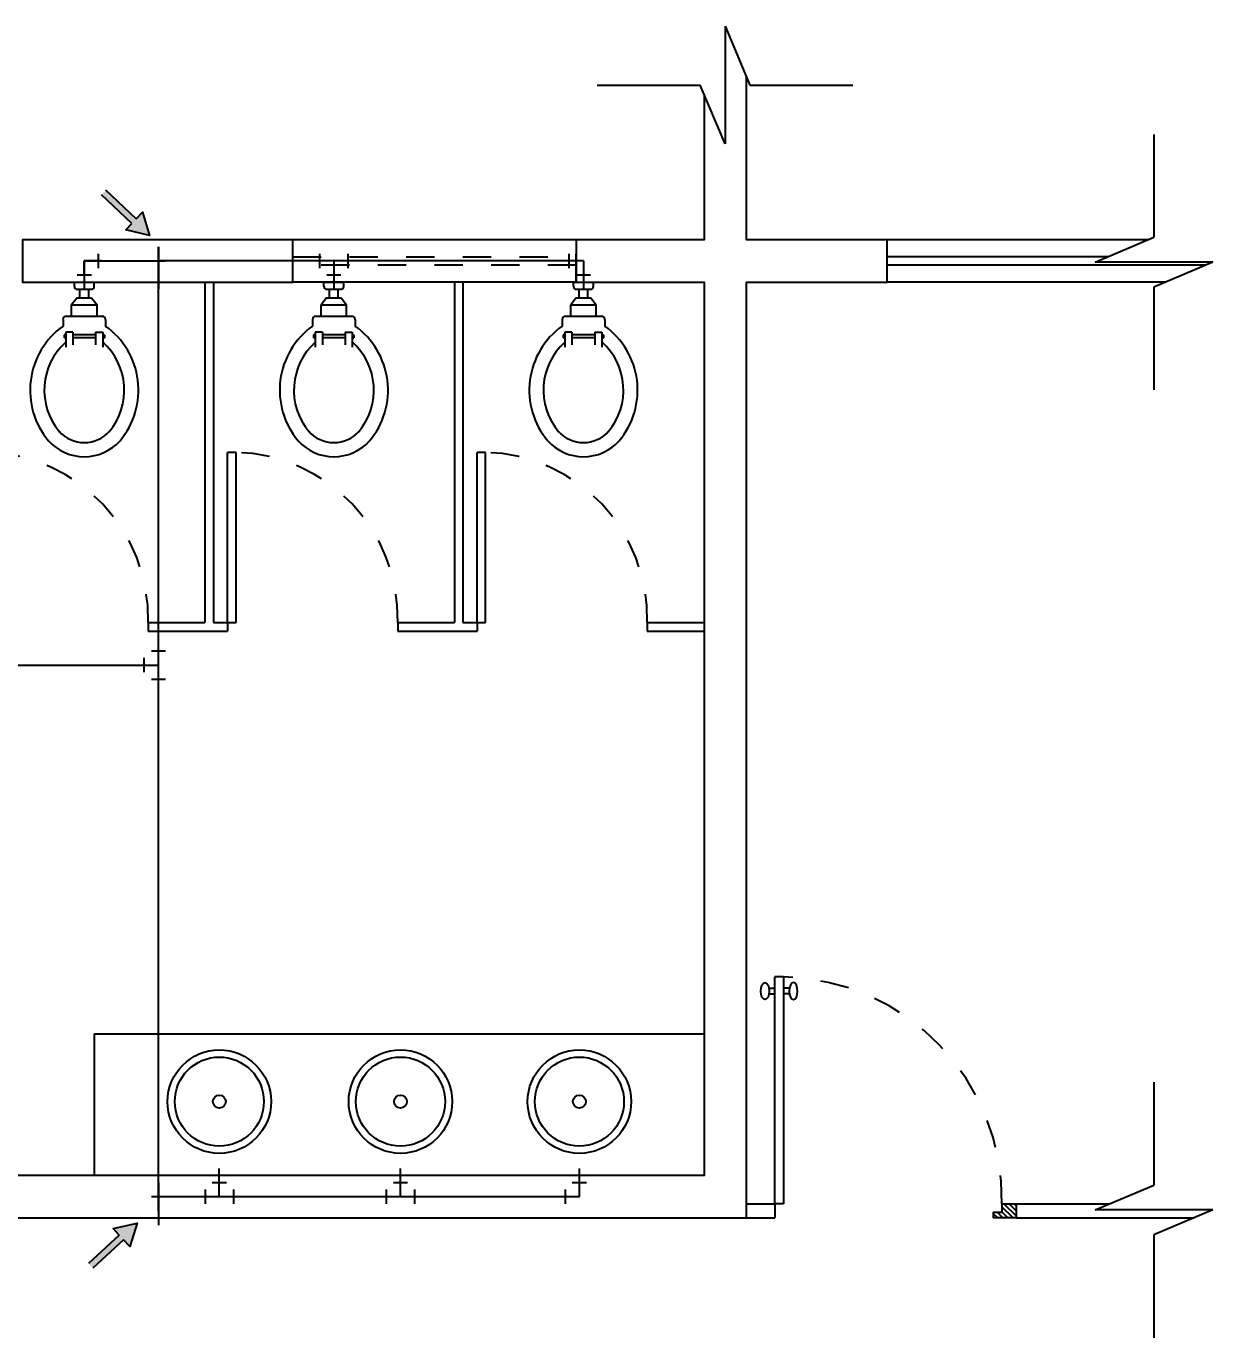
# Model space of a CAD drawing. Header units: millimetres. Extents: x 776 to 1595, y 411 to 1258.
# Drawn here: x 804.052 to 808.236, y 427.505 to 432.13 of the extents above; entities that cross this region are included whole.
import ezdxf

# ---------------------------------------------------------------- set-up
doc = ezdxf.new("R2010")
doc.units = ezdxf.units.MM
doc.linetypes.add('ACAD_ISO03W100', pattern=[30, 12, -18])
for name, color, linetype in [('can02', 2, 'Continuous'), ('CANOS ISO', 2, 'Continuous'), ('ESQUADRIAS', 2, 'Continuous'), ('Fios', 10, 'Continuous'), ('Janela', 2, 'Continuous'), ('pena 01', 1, 'Continuous'), ('pena01', 1, 'Continuous'), ('pena02', 2, 'Continuous'), ('texto hidro', 1, 'Continuous')]:
    doc.layers.add(name, color=color, linetype=linetype)
doc.styles.get("Standard").update_dxf_attribs({"font": 'ERASLGHT.TTF'})

msp = doc.modelspace()

# ---------------------------------------------------------------- hatches: boundary and pattern name
at = {"layer": 'pena02'}
h = msp.add_hatch(dxfattribs=at)
h.set_pattern_fill('LINE', color=0, scale=0.004, angle=45, style=0)
h.set_pattern_definition([(315, (-1211.356914, 2369.226339), (-0.00898025612, -0.00898025612), [])])
h.paths.add_polyline_path([(807.5421, 427.9773), (807.5421, 427.9273), (807.4621, 427.9273), (807.4621, 427.9473), (807.4921, 427.9473), (807.4921, 427.9773)])
at = {"layer": 'texto hidro'}
for points in [[(804.4031, 431.4116), (804.4251, 431.435), (804.3178, 431.5357), (804.3332, 431.5521), (804.4404, 431.4514), (804.4624, 431.4748), (804.4875, 431.3918)], [(804.4172, 427.8267), (804.3954, 427.8503), (804.2872, 427.7506), (804.272, 427.7671), (804.3802, 427.8669), (804.3584, 427.8905), (804.443, 427.9095)]]:
    msp.add_hatch(color=256, dxfattribs=at).paths.add_polyline_path(points)

# ---------------------------------------------------------------- linework, layer by layer
at = {"layer": 'can02', "color": 0}
for p, q in [((805.9919, 431.3773), (804.9919, 431.3773)), ((805.9919, 431.2273), (804.9919, 431.2273))]:
    msp.add_line(p, q, dxfattribs=at)
msp.add_lwpolyline([(806.4421, 431.8899), (806.4421, 431.3773), (805.9919, 431.3773), (805.9919, 431.2273), (806.4421, 431.2273), (806.4421, 429.4273), (806.4421, 428.0773), (802.6321, 428.0773), (802.6321, 428.1773), (802.4821, 428.1773), (802.4821, 427.9273), (806.5921, 427.9273), (806.5921, 431.2273), (807.0879, 431.2273), (807.0879, 431.3773), (806.5921, 431.3773), (806.5921, 431.9512)], dxfattribs=at)
msp.add_lwpolyline([(804.9919, 431.3773), (804.0387, 431.3773), (804.0387, 431.2273), (804.9919, 431.2273)], close=True, dxfattribs=at)
at = {"layer": 'CANOS ISO', "extrusion": (1, 0, 4.66294e-15)}
for p, q in [((804.3071, 431.2773, 0.35), (804.3071, 431.3273, 0.35)), ((805.0871, 431.2773, 0.35), (805.0871, 431.3273, 0.35)), ((805.1871, 431.2773, 0.35), (805.1871, 431.3273, 0.35)), ((805.9671, 431.2773, 0.35), (805.9671, 431.3273, 0.35))]:
    msp.add_line(p, q, dxfattribs=at)
at = {"layer": 'CANOS ISO', "extrusion": (-1, 0, -5.9952e-15)}
for p, q in [((804.5187, 431.3523, 2.55), (804.5187, 431.2523, 2.55)), ((804.5187, 431.3523, 2.35), (804.5187, 431.2523, 2.35)), ((804.5187, 431.3523, 2.35), (804.5187, 431.3023, 2.45)), ((804.5187, 431.3023, 2.45), (804.5187, 431.3523, 2.55)), ((804.5187, 431.3023, 2.45), (804.5187, 431.2523, 2.35)), ((804.5187, 431.2523, 2.55), (804.5187, 431.3023, 2.45)), ((804.5187, 431.3023, 2.45), (804.5187, 431.2023, 2.45)), ((804.5187, 431.3023, 3.15), (804.5187, 431.3023, 2.55)), ((804.5187, 431.2023, 2.4), (804.5187, 431.2023, 2.5)), ((804.5187, 428.0523, 2.55), (804.5187, 427.9523, 2.55)), ((804.5187, 428.0523, 2.35), (804.5187, 427.9523, 2.35)), ((804.5187, 428.0523, 2.35), (804.5187, 428.0023, 2.45)), ((804.5187, 428.0023, 2.45), (804.5187, 428.0523, 2.55)), ((804.5187, 428.0023, 2.45), (804.5187, 427.9523, 2.35)), ((804.5187, 427.9523, 2.55), (804.5187, 428.0023, 2.45)), ((804.5187, 428.0023, 2.45), (804.5187, 427.9023, 2.45)), ((804.5187, 428.0023, 3.15), (804.5187, 428.0023, 2.55)), ((804.5187, 427.9023, 2.4), (804.5187, 427.9023, 2.5))]:
    msp.add_line(p, q, dxfattribs=at)
at = {"layer": 'CANOS ISO', "extrusion": (1, 0, 1.9984e-15)}
for p, q in [((804.5187, 431.3273, 3.15), (804.5187, 431.2773, 3.15)), ((804.5187, 431.2523, 3.175), (804.5187, 431.2523, 3.225))]:
    msp.add_line(p, q, dxfattribs=at)
at = {"layer": 'CANOS ISO'}
for p, q in [((804.2571, 431.2516), (804.2571, 431.3023)), ((804.3182, 431.3023), (804.2571, 431.3023)), ((804.4937, 431.3023, 0.3), (804.5437, 431.3023, 0.3)), ((804.4937, 431.3023, 0.4), (804.5437, 431.3023, 0.4)), ((804.5437, 428.0023, 0.85), (804.4937, 428.0023, 0.85)), ((804.5437, 428.0023, 0.95), (804.4937, 428.0023, 0.95))]:
    msp.add_line(p, q, dxfattribs=at)
at = {"layer": 'CANOS ISO', "extrusion": (-1, 0, -4.21885e-15)}
for p, q in [((804.2571, 431.3023, 0.35), (804.5187, 431.3023, 0.35)), ((804.2571, 431.3023, 0.35), (804.2571, 431.2023, 0.35)), ((804.4687, 431.3023, 0.325), (804.4687, 431.3023, 0.375)), ((804.5187, 431.3023, 0.35), (804.5187, 431.3023, 2.35)), ((805.1371, 431.3023, 0.35), (804.5187, 431.3023, 0.35)), ((804.5187, 431.3023, 0.35), (804.5187, 431.3023)), ((804.5687, 431.3023, 0.325), (804.5687, 431.3023, 0.375)), ((806.0171, 431.3023, 0.35), (805.1371, 431.3023, 0.35)), ((805.1371, 431.3023, 0.35), (805.1371, 431.2023, 0.35)), ((805.1371, 431.3023, 0.35), (805.1371, 431.2023, 0.35)), ((806.0171, 431.3023, 0.35), (806.0171, 431.2023, 0.35)), ((806.0171, 431.3023, 0.35), (806.0171, 431.2023, 0.35)), ((804.5187, 429.8773, 3.2), (804.5187, 431.2523, 3.2)), ((800.5856, 429.8773, 3.2), (804.5187, 429.8773, 3.2)), ((804.5187, 428.0523, 3.2), (804.5187, 429.8773, 3.2)), ((804.7332, 428.0023, 0.9), (804.7332, 428.1023, 0.9)), ((805.3719, 428.0023, 0.9), (805.3719, 428.1023, 0.9)), ((805.3719, 428.0023, 0.9), (805.3719, 428.1023, 0.9)), ((806.0027, 428.0023, 0.9), (806.0027, 428.1023, 0.9)), ((806.0027, 428.0023, 0.9), (806.0027, 428.1023, 0.9)), ((804.5187, 428.0023), (804.5187, 428.0023, 2.35)), ((804.7332, 428.0023, 0.9), (804.5187, 428.0023, 0.9)), ((805.3719, 428.0023, 0.9), (804.7332, 428.0023, 0.9)), ((806.0027, 428.0023, 0.9), (805.3719, 428.0023, 0.9))]:
    msp.add_line(p, q, dxfattribs=at)
at = {"layer": 'CANOS ISO', "extrusion": (4.88498e-15, 0, -1)}
for p, q in [((804.2821, 431.2523, 0.35), (804.2321, 431.2523, 0.35)), ((805.1621, 431.2523, 0.35), (805.1121, 431.2523, 0.35)), ((806.0421, 431.2523, 0.35), (805.9921, 431.2523, 0.35)), ((804.5187, 428.0273, 3.15), (804.5187, 427.9773, 3.15))]:
    msp.add_line(p, q, dxfattribs=at)
at = {"layer": 'CANOS ISO', "extrusion": (3.9968e-15, 0, -1)}
for p, q in [((804.4937, 429.9273, 3.2), (804.5437, 429.9273, 3.2)), ((804.4687, 429.8523, 3.2), (804.4687, 429.9023, 3.2)), ((804.4937, 429.8273, 3.2), (804.5437, 429.8273, 3.2))]:
    msp.add_line(p, q, dxfattribs=at)
at = {"layer": 'CANOS ISO', "extrusion": (-1, 0, -5.10703e-15)}
for p, q in [((804.5187, 428.0523, 3.175), (804.5187, 428.0523, 3.225)), ((804.5687, 428.0023, 0.875), (804.5687, 428.0023, 0.925))]:
    msp.add_line(p, q, dxfattribs=at)
at = {"layer": 'CANOS ISO', "extrusion": (1, 0, 5.55112e-15)}
for p, q in [((804.6832, 428.0273, 0.9), (804.6832, 427.9773, 0.9)), ((804.7832, 428.0273, 0.9), (804.7832, 427.9773, 0.9)), ((805.3219, 428.0273, 0.9), (805.3219, 427.9773, 0.9)), ((805.4219, 428.0273, 0.9), (805.4219, 427.9773, 0.9)), ((805.9527, 428.0273, 0.9), (805.9527, 427.9773, 0.9))]:
    msp.add_line(p, q, dxfattribs=at)
at = {"layer": 'CANOS ISO', "extrusion": (5.77316e-15, 0, -1)}
for p, q in [((804.7082, 428.0523, 0.9), (804.7582, 428.0523, 0.9)), ((805.3469, 428.0523, 0.9), (805.3969, 428.0523, 0.9)), ((805.9777, 428.0523, 0.9), (806.0277, 428.0523, 0.9))]:
    msp.add_line(p, q, dxfattribs=at)
at = {"layer": 'CANOS ISO', "extrusion": (1, 1.5956e-13, 0)}
msp.add_arc((431.2523, 3.15, 804.5187), 0.05, 0, 90, dxfattribs=at)
at = {"layer": 'CANOS ISO', "extrusion": (-1, 6.06321e-14, 0)}
msp.add_arc((-428.0523, 3.15, -804.5187), 0.05, 0, 90, dxfattribs=at)
at = {"layer": 'ESQUADRIAS', "color": 0}
for p, q in [((804.6821, 431.2273), (804.6821, 430.0273)), ((804.7121, 431.2273), (804.7121, 430.0273)), ((805.5621, 431.2273), (805.5621, 430.0273)), ((805.5921, 431.2273), (805.5921, 430.0273)), ((804.4821, 430.0273), (804.4821, 429.9973)), ((804.4821, 430.0273), (804.6821, 430.0273)), ((804.7121, 430.0273), (804.7621, 430.0273)), ((804.7621, 430.0273), (804.7621, 429.9973)), ((804.7621, 430.0273), (804.7921, 430.0273)), ((805.3621, 430.0273), (805.5621, 430.0273)), ((805.3621, 430.0273), (805.3621, 429.9973)), ((805.5921, 430.0273), (805.6421, 430.0273)), ((805.6421, 430.0273), (805.6421, 429.9973)), ((805.6421, 430.0273), (805.6721, 430.0273)), ((806.2421, 430.0273), (806.2421, 429.9973)), ((806.2421, 430.0273), (806.4421, 430.0273)), ((804.4821, 429.9973), (804.7621, 429.9973)), ((805.3621, 429.9973), (805.6421, 429.9973)), ((806.2421, 429.9973), (806.4421, 429.9973))]:
    msp.add_line(p, q, dxfattribs=at)
at = {"layer": 'Fios', "color": 0}
for p, q in [((804.2221, 431.2273), (804.2921, 431.2273)), ((804.2221, 431.2123), (804.2221, 431.2273)), ((804.2921, 431.2123), (804.2921, 431.2273)), ((805.1021, 431.2273), (805.1721, 431.2273)), ((805.1021, 431.2123), (805.1021, 431.2273)), ((805.1021, 431.2273), (805.1721, 431.2273)), ((805.1721, 431.2123), (805.1721, 431.2273)), ((805.9821, 431.2273), (806.0521, 431.2273)), ((805.9821, 431.2123), (805.9821, 431.2273)), ((806.0521, 431.2123), (806.0521, 431.2273)), ((804.2316, 431.1723), (804.2121, 431.1473)), ((804.2316, 431.1723), (804.2826, 431.1723)), ((804.2321, 431.2023), (804.2821, 431.2023)), ((804.2416, 431.1723), (804.2416, 431.2023)), ((804.2726, 431.1723), (804.2726, 431.2023)), ((804.2826, 431.1723), (804.3021, 431.1473)), ((805.1116, 431.1723), (805.0921, 431.1473)), ((805.1116, 431.1723), (805.1626, 431.1723)), ((805.1121, 431.2023), (805.1621, 431.2023)), ((805.1216, 431.1723), (805.1216, 431.2023)), ((805.1526, 431.1723), (805.1526, 431.2023)), ((805.1626, 431.1723), (805.1821, 431.1473)), ((805.9916, 431.1723), (805.9721, 431.1473)), ((805.9916, 431.1723), (806.0426, 431.1723)), ((805.9921, 431.2023), (806.0421, 431.2023)), ((806.0016, 431.1723), (806.0016, 431.2023)), ((806.0326, 431.1723), (806.0326, 431.2023)), ((806.0426, 431.1723), (806.0621, 431.1473)), ((804.2121, 431.1073), (804.2121, 431.1473)), ((804.2121, 431.1473), (804.3021, 431.1473)), ((804.3021, 431.1073), (804.3021, 431.1473)), ((805.0921, 431.1473), (805.1821, 431.1473)), ((805.0921, 431.1073), (805.0921, 431.1473)), ((805.1821, 431.1073), (805.1821, 431.1473)), ((805.9721, 431.1473), (806.0621, 431.1473)), ((805.9721, 431.1073), (805.9721, 431.1473)), ((806.0621, 431.1073), (806.0621, 431.1473)), ((804.1821, 431.0961), (804.1821, 431.0725)), ((804.1933, 431.1073), (804.3208, 431.1073)), ((804.3321, 431.0961), (804.3321, 431.0725)), ((805.0621, 431.0961), (805.0621, 431.0725)), ((805.0733, 431.1073), (805.2008, 431.1073)), ((805.2121, 431.0961), (805.2121, 431.0725)), ((805.9421, 431.0961), (805.9421, 431.0725)), ((805.9533, 431.1073), (806.0808, 431.1073)), ((806.0921, 431.0961), (806.0921, 431.0725)), ((804.1915, 431.0421), (804.1856, 431.0421)), ((804.1856, 431.0421), (804.1856, 431.0314)), ((804.1915, 431.0314), (804.1856, 431.0314)), ((804.1915, 431.0511), (804.1915, 430.998)), ((804.2166, 431.0511), (804.1915, 431.0511)), ((804.2166, 431.0511), (804.2166, 431.0071)), ((804.2969, 431.0421), (804.2166, 431.0421)), ((804.2969, 431.0314), (804.2166, 431.0314)), ((804.2969, 431.0511), (804.2969, 431.0071)), ((804.2969, 431.0511), (804.3219, 431.0511)), ((804.3219, 431.0511), (804.3219, 430.998)), ((804.3219, 431.0421), (804.3278, 431.0421)), ((804.3219, 431.0314), (804.3278, 431.0314)), ((804.3278, 431.0421), (804.3278, 431.0314)), ((805.0656, 431.0421), (805.0656, 431.0314)), ((805.0715, 431.0421), (805.0656, 431.0421)), ((805.0715, 431.0314), (805.0656, 431.0314)), ((805.0966, 431.0511), (805.0715, 431.0511)), ((805.0715, 431.0511), (805.0715, 430.998)), ((805.0966, 431.0511), (805.0966, 431.0071)), ((805.1769, 431.0421), (805.0966, 431.0421)), ((805.1769, 431.0314), (805.0966, 431.0314)), ((805.1769, 431.0511), (805.2019, 431.0511)), ((805.1769, 431.0511), (805.1769, 431.0071)), ((805.2019, 431.0511), (805.2019, 430.998)), ((805.2019, 431.0421), (805.2078, 431.0421)), ((805.2019, 431.0314), (805.2078, 431.0314)), ((805.2078, 431.0421), (805.2078, 431.0314)), ((805.9515, 431.0421), (805.9456, 431.0421)), ((805.9456, 431.0421), (805.9456, 431.0314)), ((805.9515, 431.0314), (805.9456, 431.0314)), ((805.9515, 431.0511), (805.9515, 430.998)), ((805.9766, 431.0511), (805.9515, 431.0511)), ((805.9766, 431.0511), (805.9766, 431.0071)), ((806.0569, 431.0421), (805.9766, 431.0421)), ((806.0569, 431.0314), (805.9766, 431.0314)), ((806.0569, 431.0511), (806.0569, 431.0071)), ((806.0569, 431.0511), (806.0819, 431.0511)), ((806.0819, 431.0511), (806.0819, 430.998)), ((806.0819, 431.0421), (806.0878, 431.0421)), ((806.0819, 431.0314), (806.0878, 431.0314)), ((806.0878, 431.0421), (806.0878, 431.0314)), ((804.2921, 428.5773), (804.2921, 428.0773)), ((804.2921, 428.5773), (806.4421, 428.5773))]:
    msp.add_line(p, q, dxfattribs=at)
for centre, radius in [((804.7332, 428.3377), 0.1825), ((804.7332, 428.3377), 0.1571), ((805.3719, 428.3377), 0.1825), ((805.3719, 428.3377), 0.1571), ((806.0027, 428.3377), 0.1825), ((806.0027, 428.3377), 0.1571), ((804.7332, 428.3377), 0.0228), ((805.3719, 428.3377), 0.0228), ((806.0027, 428.3377), 0.0228)]:
    msp.add_circle(centre, radius, dxfattribs=at)
for centre, radius, start, end in [((804.2321, 431.2123), 0.01, 180, 270), ((804.2821, 431.2123), 0.01, 270, 0), ((805.1121, 431.2123), 0.01, 180, 270), ((805.1621, 431.2123), 0.01, 270, 0), ((805.9921, 431.2123), 0.01, 180, 270), ((806.0421, 431.2123), 0.01, 270, 0), ((804.1933, 431.0961), 0.0113, 90, 180), ((804.3208, 431.0961), 0.0113, 0, 90), ((805.0733, 431.0961), 0.0113, 90, 180), ((805.2008, 431.0961), 0.0113, 0, 90), ((805.9533, 431.0961), 0.0113, 90, 180), ((806.0808, 431.0961), 0.0113, 0, 90), ((804.3438, 430.8467), 0.2778, 125.617, 220.0252), ((804.1703, 430.8467), 0.2778, 319.9748, 54.383), ((805.2238, 430.8467), 0.2778, 125.617, 220.0252), ((805.0503, 430.8467), 0.2778, 319.9748, 54.383), ((806.1038, 430.8467), 0.2778, 125.617, 220.0252), ((805.9303, 430.8467), 0.2778, 319.9748, 54.383), ((804.3438, 430.8467), 0.2278, 131.96, 220.0252), ((804.1703, 430.8467), 0.2278, 319.9748, 48.2569), ((805.2238, 430.8467), 0.2278, 131.96, 220.0252), ((805.0503, 430.8467), 0.2278, 319.9748, 48.2569), ((806.1038, 430.8467), 0.2278, 131.96, 220.0252), ((805.9303, 430.8467), 0.2278, 319.9748, 48.2569), ((804.2571, 430.7815), 0.1695, 221.9961, 318.0039), ((804.2571, 430.7815), 0.1195, 221.9961, 318.0039), ((805.1371, 430.7815), 0.1695, 221.9961, 318.0039), ((805.1371, 430.7815), 0.1195, 221.9961, 318.0039), ((806.0171, 430.7815), 0.1695, 221.9961, 318.0039), ((806.0171, 430.7815), 0.1195, 221.9961, 318.0039)]:
    msp.add_arc(centre, radius, start, end, dxfattribs=at)
at = {"layer": 'Janela', "color": 0}
for p, q in [((804.7921, 430.6273), (804.7621, 430.6273)), ((804.7621, 430.0273), (804.7621, 430.6273)), ((804.7921, 430.0273), (804.7921, 430.6273)), ((805.6721, 430.6273), (805.6421, 430.6273)), ((805.6421, 430.0273), (805.6421, 430.6273)), ((805.6721, 430.0273), (805.6721, 430.6273))]:
    msp.add_line(p, q, dxfattribs=at)
at = {"layer": 'pena 01', "color": 0, "linetype": 'ACAD_ISO03W100', "ltscale": 0.005}
for p, q in [((804.9919, 431.2273), (804.9919, 431.3773)), ((804.9919, 431.2273), (804.9919, 431.3773)), ((805.9919, 431.2273), (805.9919, 431.3773)), ((805.9919, 431.2273), (805.9919, 431.3773)), ((804.9919, 431.3173), (805.9919, 431.3173)), ((805.9919, 431.2873), (804.9919, 431.2873))]:
    msp.add_line(p, q, dxfattribs=at)
for centre, radius, start, end in [((803.8971, 430.0423), 0.5852, 358.5312, 88.5312), ((804.7771, 430.0423), 0.5852, 358.5312, 88.5312), ((805.6571, 430.0423), 0.5852, 358.5312, 88.5312), ((806.7071, 427.9923), 0.7851, 358.9053, 88.9053)]:
    msp.add_arc(centre, radius, start, end, dxfattribs=at)
at = {"layer": 'pena01', "color": 0}
for p, q in [((808.0073, 431.3773), (807.0879, 431.3773)), ((808.0686, 431.2273), (807.0879, 431.2273))]:
    msp.add_line(p, q, dxfattribs=at)
at = {"layer": 'pena02'}
for p, q in [((806.5162, 432.1301), (806.5162, 431.7152)), ((806.5162, 432.1301), (806.6041, 431.9227)), ((806.0655, 431.9227), (806.4281, 431.9227)), ((806.5162, 431.7152), (806.4281, 431.9227)), ((806.6041, 431.9227), (806.9669, 431.9227)), ((808.0284, 431.7489), (808.0284, 431.3863)), ((807.8209, 431.2982), (808.0284, 431.3863)), ((808.2358, 431.2982), (807.8209, 431.2982)), ((808.2358, 431.2982), (808.0284, 431.2103)), ((808.0284, 431.2103), (808.0284, 430.8476)), ((808.0284, 428.4062), (808.0284, 428.0436)), ((807.8209, 427.9555), (808.0284, 428.0436)), ((808.2358, 427.9555), (807.8209, 427.9555)), ((808.2358, 427.9555), (808.0284, 427.8676)), ((808.0284, 427.8676), (808.0284, 427.5049))]:
    msp.add_line(p, q, dxfattribs=at)
at = {"layer": 'pena02', "color": 0}
for p, q in [((807.8659, 431.3173), (807.0879, 431.3173)), ((808.2102, 431.2873), (807.0879, 431.2873)), ((806.7221, 428.7773), (806.6921, 428.7773)), ((806.6921, 427.9773), (806.6921, 428.7773)), ((806.7221, 428.7773), (806.7221, 427.9773)), ((806.6712, 428.7373), (806.6921, 428.7373)), ((806.6712, 428.7173), (806.6921, 428.7173)), ((806.7429, 428.7373), (806.7221, 428.7373)), ((806.7429, 428.7173), (806.7221, 428.7173)), ((806.5921, 427.9773), (806.6921, 427.9773)), ((806.7221, 427.9773), (806.6921, 427.9773)), ((806.6921, 427.9773), (806.6921, 427.9273)), ((807.4921, 427.9773), (807.4921, 427.9473)), ((807.4921, 427.9773), (807.5421, 427.9773)), ((807.5421, 427.9773), (807.8723, 427.9773)), ((807.5421, 427.9773), (807.5421, 427.9273)), ((807.4621, 427.9473), (807.4621, 427.9273)), ((807.4621, 427.9473), (807.4921, 427.9473)), ((806.5921, 427.9273), (806.6921, 427.9273)), ((807.5421, 427.9273), (807.4621, 427.9273)), ((807.5421, 427.9273), (808.1693, 427.9273))]:
    msp.add_line(p, q, dxfattribs=at)
msp.add_ellipse((806.6571, 428.7273), major_axis=(0, 0.03), ratio=0.5, dxfattribs=at)
at = {"layer": 'pena02', "color": 0, "extrusion": (0, 0, -1)}
msp.add_ellipse((806.7571, 428.7273), major_axis=(0, 0.03), ratio=0.5, dxfattribs=at)
at = {"layer": 'texto hidro'}
for p, q in [((804.4404, 431.4514), (804.3332, 431.5521)), ((804.4251, 431.435), (804.3178, 431.5357)), ((804.3802, 427.8669), (804.272, 427.7671)), ((804.3954, 427.8503), (804.2872, 427.7506))]:
    msp.add_line(p, q, dxfattribs=at)
for points in [[(804.4404, 431.4514), (804.4624, 431.4748), (804.4875, 431.3918), (804.4031, 431.4116), (804.4251, 431.435)], [(804.3802, 427.8669), (804.3584, 427.8905), (804.443, 427.9095), (804.4172, 427.8267), (804.3954, 427.8503)]]:
    msp.add_lwpolyline(points, dxfattribs=at)

# ---------------------------------------------------------------- texts
at = {"layer": 'CANOS ISO', "extrusion": (-1, 6.66134e-16, 2.22045e-16), "char_height": 0.15, "width": 0.836842, "attachment_point": 1, "text_direction": (0, -1, 0)}
for s, insert in [('VS', (804.2571, 431.2034, 0.4032)), ('VS', (805.1371, 431.1789, 0.4412)), ('VS', (806.0171, 431.1789, 0.4412)), ('RG', (804.5187, 431.18, 2.5089)), ('LV', (804.7332, 428.3298, 0.9684)), ('LV', (805.3719, 428.3298, 0.9684)), ('LV', (806.0027, 428.3298, 0.9684)), ('RG', (804.5187, 427.88, 2.5089))]:
    msp.add_mtext(s, dxfattribs=dict(at, insert=insert))

doc.saveas('drawing.dxf')
